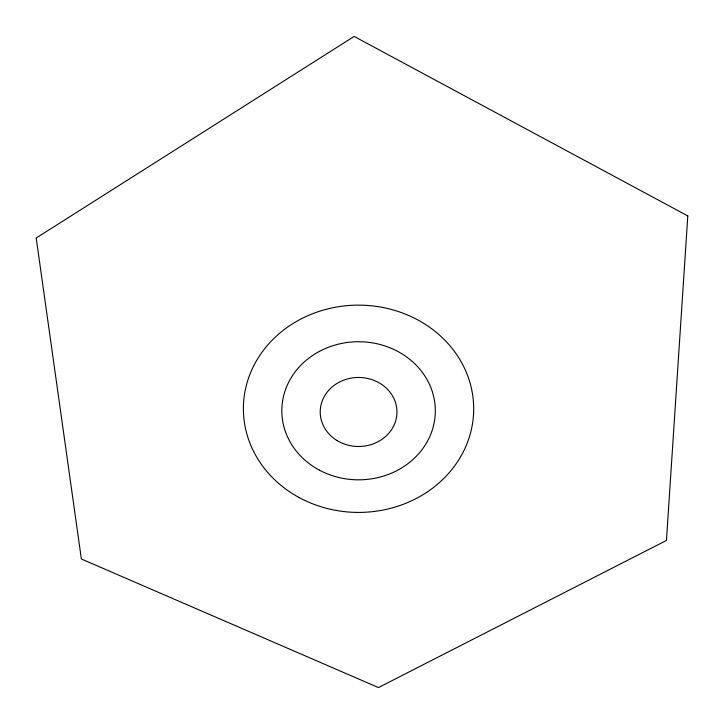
<?xml version="1.0" encoding="UTF-8"?>
<svg xmlns="http://www.w3.org/2000/svg" width="724" height="724" viewBox="0 0 724 724"><rect width="100%" height="100%" fill="white"/><g stroke="black" fill="none" stroke-linecap="round" stroke-linejoin="round"><path stroke-width="1.09" d="M687.8 215.924L666.451 540.439L378.462 687.574L81.369 558.982L36.2 238.015L354.154 36.426L687.8 215.924M319.501 470.193A76.744 69.042 0.1 0 0 435.314 411.513A76.744 69.042 0.1 0 0 320.904 350.606A76.744 69.042 0.1 0 0 319.501 470.193M337.122 440.572A38.363 34.508 0.1 0 0 396.861 414.399A38.363 34.508 0.1 0 0 341.791 380.942A38.363 34.508 0.1 0 0 337.122 440.572M298.768 497.343A115.152 103.641 0.1 0 0 473.668 411.078A115.152 103.641 0.1 0 0 303.184 317.881A115.152 103.641 0.1 0 0 298.768 497.343"/></g></svg>
